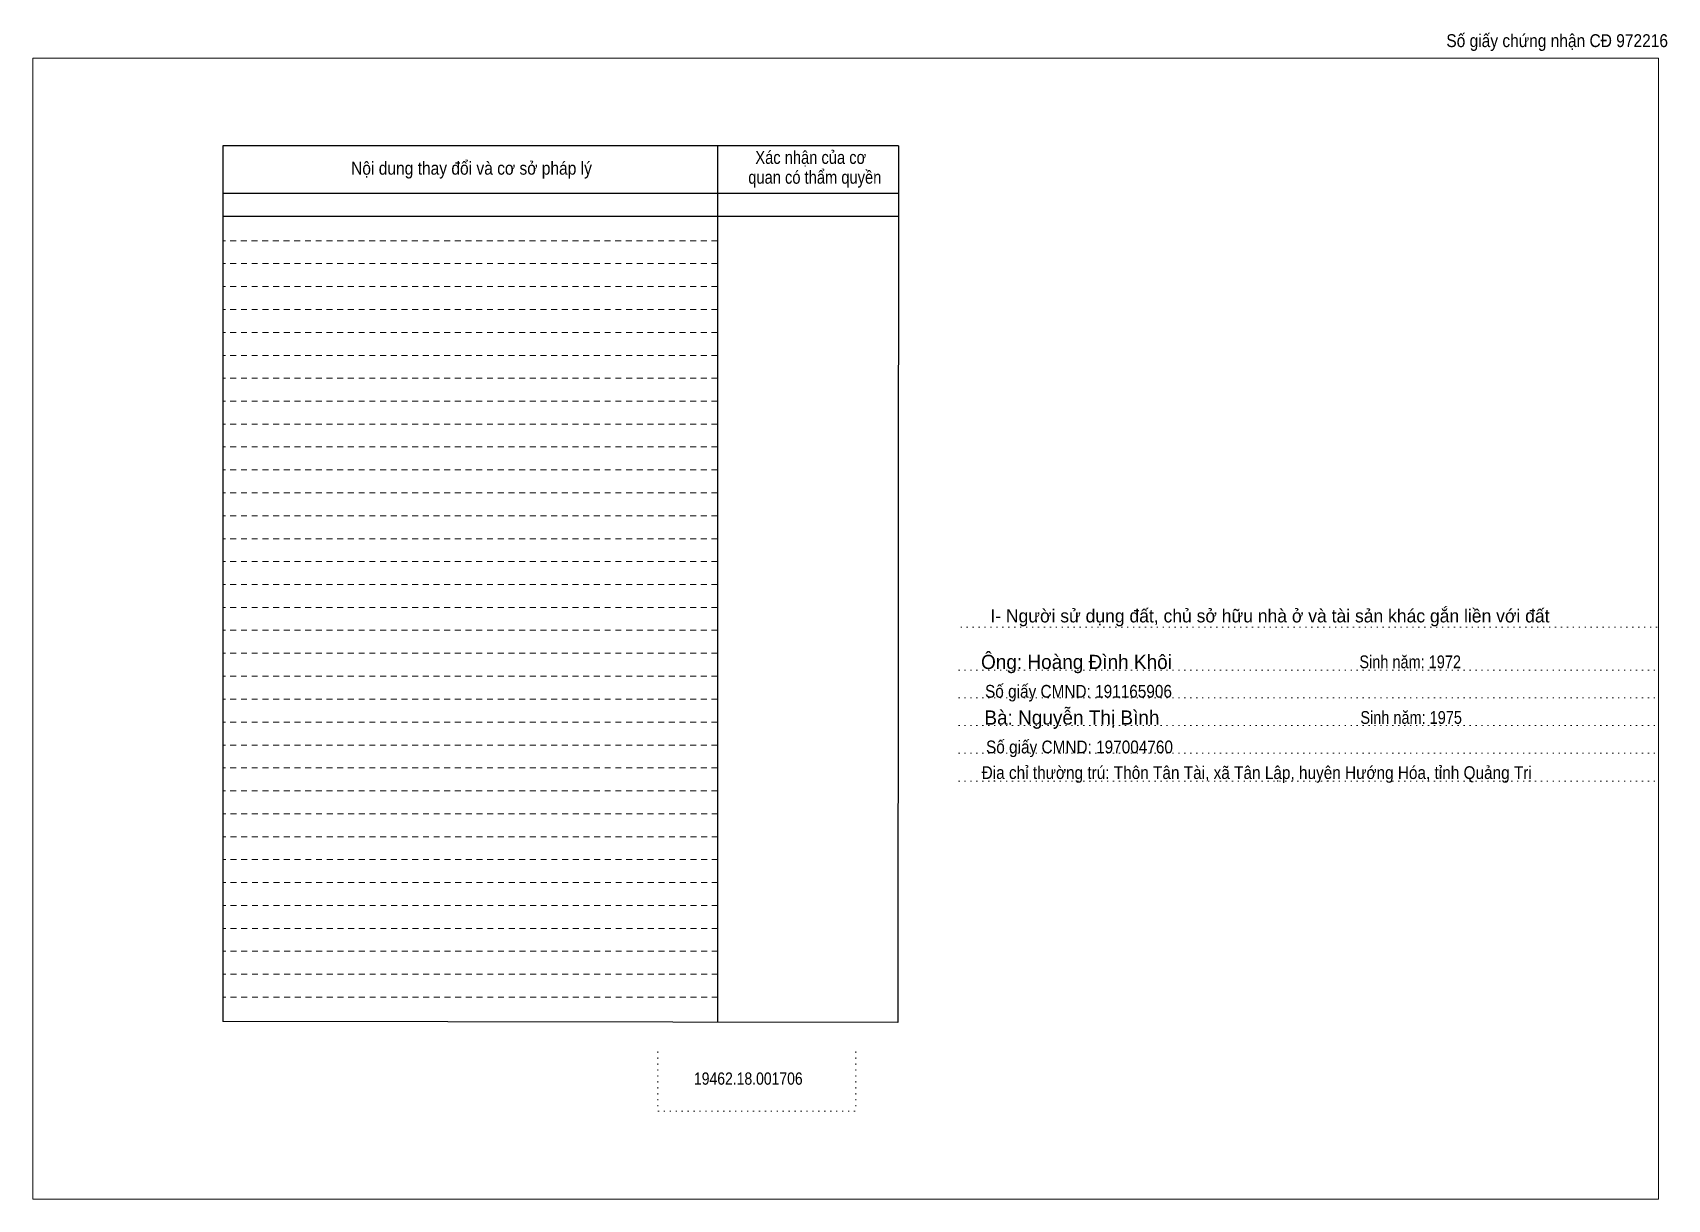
# Model space of a CAD drawing. Header units: metres. Extents: x 546486 to 548607, y 1837209 to 1838237.
# Drawn here: x 546486.4 to 546899, y 1837942.2 to 1838236.7 of the extents above; entities that cross this region are included whole.
import ezdxf
from ezdxf.enums import TextEntityAlignment as Align

# ---------------------------------------------------------------- set-up
doc = ezdxf.new("R2010")
doc.units = ezdxf.units.M
doc.linetypes.add('DOTTED', pattern=[1.5, 0.3, -1.2])
doc.linetypes.add('SHORT_DASHED', pattern=[2.7, 1.5, -1.2])
doc.layers.add('1', color=7, linetype='DOTTED', lineweight=13)
doc.layers.add('15', color=7, linetype='Continuous', lineweight=13)

msp = doc.modelspace()

# ---------------------------------------------------------------- linework, layer by layer
at = {"layer": '1'}
for p, q in [((546720.66, 1838086.58), (546896.78, 1838086.58)), ((546720.1, 1838075.78), (546896.18, 1838075.78)), ((546720.1, 1838068.78), (546896.18, 1838068.78)), ((546720.1, 1838061.78), (546896.18, 1838061.78)), ((546720.1, 1838054.78), (546896.18, 1838054.78)), ((546720.1, 1838047.78), (546896.18, 1838047.78)), ((546644.22, 1837979.5), (546644.22, 1837964.5)), ((546694.18, 1837979.5), (546694.18, 1837964.5)), ((546644.22, 1837964.5), (546694.18, 1837964.5))]:
    msp.add_line(p, q, dxfattribs=at)
at = {"layer": '1', "linetype": 'Continuous'}
for points in [[(546486.42, 1837942.22), (546896.82, 1837942.22), (546896.82, 1838230.22), (546486.42, 1838230.22)], [(546486.42, 1838230.22), (546896.82, 1838230.22), (546896.82, 1837942.22), (546486.42, 1837942.22)], [(546486.42, 1837942.22), (546896.82, 1837942.22), (546896.82, 1838230.22), (546486.42, 1838230.22)]]:
    msp.add_lwpolyline(points, close=True, dxfattribs=at)
at = {"layer": '15', "lineweight": 25}
for p, q in [((546704.98, 1838208.14), (546534.42, 1838208.14)), ((546534.42, 1838208.14), (546534.42, 1837987.1)), ((546659.26, 1838208.14), (546659.3, 1837986.94)), ((546704.98, 1838196.06), (546534.66, 1838196.06)), ((546704.98, 1838190.3), (546534.66, 1838190.3))]:
    msp.add_line(p, q, dxfattribs=at)
at = {"layer": '15', "linetype": 'SHORT_DASHED'}
for p, q in [((546659.26, 1838184.14), (546534.42, 1838184.14)), ((546659.3, 1838178.38), (546534.42, 1838178.38)), ((546659.3, 1838178.38), (546534.42, 1838178.38)), ((546659.3, 1838172.58), (546534.42, 1838172.58)), ((546659.3, 1838166.78), (546534.42, 1838166.78)), ((546659.3, 1838161.02), (546534.42, 1838161.02)), ((546659.3, 1838155.22), (546534.42, 1838155.22)), ((546659.3, 1838149.46), (546534.42, 1838149.46)), ((546659.3, 1838143.66), (546534.42, 1838143.66)), ((546659.3, 1838137.86), (546534.42, 1838137.86)), ((546659.3, 1838132.1), (546534.42, 1838132.1)), ((546659.3, 1838126.3), (546534.42, 1838126.3)), ((546659.3, 1838120.5), (546534.42, 1838120.5)), ((546659.3, 1838114.74), (546534.42, 1838114.74)), ((546659.3, 1838108.94), (546534.42, 1838108.94)), ((546659.3, 1838103.18), (546534.42, 1838103.18)), ((546659.3, 1838097.38), (546534.42, 1838097.38)), ((546659.3, 1838091.58), (546534.42, 1838091.58)), ((546659.3, 1838085.82), (546534.42, 1838085.82)), ((546659.3, 1838080.02), (546534.42, 1838080.02)), ((546659.3, 1838074.22), (546534.42, 1838074.22)), ((546659.3, 1838068.46), (546534.42, 1838068.46)), ((546659.3, 1838062.66), (546534.42, 1838062.66)), ((546659.3, 1838056.86), (546534.42, 1838056.86)), ((546659.3, 1838051.1), (546534.42, 1838051.1)), ((546659.3, 1838045.3), (546534.42, 1838045.3)), ((546659.34, 1838039.54), (546534.42, 1838039.54)), ((546659.34, 1838033.74), (546534.42, 1838033.74)), ((546659.34, 1838027.94), (546534.42, 1838027.94)), ((546659.38, 1838022.18), (546534.42, 1838022.18)), ((546659.38, 1838016.38), (546534.42, 1838016.38)), ((546659.38, 1838010.58), (546534.42, 1838010.58)), ((546659.38, 1838004.82), (546534.42, 1838004.82)), ((546659.38, 1837999.02), (546534.42, 1837999.02)), ((546659.38, 1837993.26), (546534.42, 1837993.26))]:
    msp.add_line(p, q, dxfattribs=at)
at = {"layer": '15', "lineweight": 25}
msp.add_lwpolyline([(546704.98, 1838208.14), (546704.82, 1837986.86), (546534.42, 1837987.1)], dxfattribs=at)

# ---------------------------------------------------------------- texts
at = {"layer": '15'}
for s, height, width, p in [('Số giấy chứng nhận CĐ 972216', 3.253, 0.9, (546871.215, 1838233.02)), ('Xác nhận của cơ', 3.261, 0.85, (546682.815, 1838203.54)), ('Xác nhận của cơ', 3.261, 0.85, (546682.815, 1838203.54)), ('Nội dung thay đổi và cơ sở pháp lý', 3.261, 0.9, (546597.18, 1838200.82)), ('Nội dung thay đổi và cơ sở pháp lý', 3.261, 0.9, (546597.18, 1838200.82)), (' quan có thẩm quyền', 3.261, 0.85, (546683.32, 1838198.54)), (' quan có thẩm quyền', 3.261, 0.85, (546683.32, 1838198.54)), ('Sinh năm: 1972', 3.22, 0.85, (546834.115, 1838076.26)), ('Số giấy CMND: 191165906', 3.22, 0.9, (546750.395, 1838068.82)), ('Sinh năm: 1975', 3.22, 0.85, (546834.36, 1838062.22)), ('Số giấy CMND: 197004760', 3.22, 0.9, (546750.645, 1838054.78)), ('Địa chỉ thường trú: Thôn Tân Tài, xã Tân Lập, huyện Hướng Hóa, tỉnh Quảng Trị', 3.22, 0.9, (546795.385, 1838048.3)), ('19462.18.001706', 3.1, 0.85, (546667.055, 1837971.14))]:
    msp.add_text(s, height=height, dxfattribs=dict(at, width=width)).set_placement(p, align=Align.CENTER)
for s, height, p in [('I- Người sử dụng đất, chủ sở hữu nhà ở và tài sản khác gắn liền với đất', 3.306, (546798.715, 1838087.82)), ('Ông: Hoàng Đình Khôi', 3.58, (546749.88, 1838076.06)), ('Bà: Nguyễn Thị Bình', 3.58, (546748.73, 1838062.02))]:
    msp.add_text(s, height=height, dxfattribs=at).set_placement(p, align=Align.CENTER)

doc.saveas('drawing.dxf')
